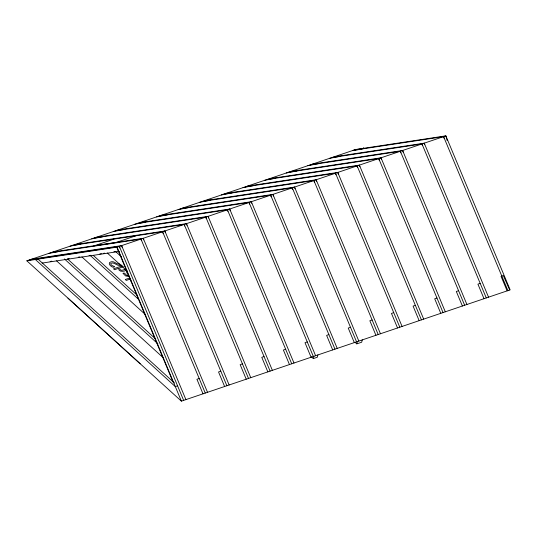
<?xml version="1.0" encoding="UTF-8"?>
<svg xmlns="http://www.w3.org/2000/svg" width="537" height="537" viewBox="0 0 537 537"><rect width="100%" height="100%" fill="white"/><g stroke="black" fill="none" stroke-linecap="round" stroke-linejoin="round"><path stroke-width="0.81" d="M317.904 354.856L317.307 357.239L313.306 358.595L313.91 356.206M352.601 150.541L361.126 149.252L363.388 148.481L363.515 147.682M362.294 339.827L361.69 342.217L356.81 343.868L357.407 341.478M127.309 271.259L126.745 272.715L128.786 275.327C125.96 277.079 125.249 271.675 122.96 273.252L125.564 275.911L128.826 276.495M509.653 289.946L503.323 275.555L501.055 276.32L507.129 290.873M121.228 264.895C117.482 267.325 114.462 261.398 110.911 263.318L110.709 263.808C110.414 266.224 117.509 266.399 113.173 267.298C110.649 266.896 106.897 262.58 111.159 261.774C114.421 260.821 116.63 264.842 119.778 264.076M26.85 260.814L355.615 149.521L445.858 135.854L510.15 289.852L181.385 401.146L26.85 260.814L117.093 247.148L445.858 135.854L447.214 140.654M59.258 251.437L48.464 253.498M80.872 244.12L70.085 246.174M102.486 236.804L91.699 238.858M124.101 229.487L113.314 231.541M145.722 222.17L134.928 224.224M167.336 214.854L156.549 216.908M188.95 207.53L178.163 209.591M210.571 200.214L199.777 202.274M232.185 192.897L221.392 194.958M253.8 185.58L243.013 187.641M275.414 178.264L264.627 180.318M297.035 170.947L286.241 173.001M318.649 163.631L307.855 165.685M340.263 156.314L329.476 158.368M113.951 239.126L93.975 245.886L115.791 242.583L135.767 235.824M122.456 265.775L113.495 268.809L114.495 269.715L118.549 268.346C118.496 272.286 124.067 271.688 126.376 270.259M123.443 266.688L119.691 267.956L119.764 268.896A2.893 1.698 8.8 0 0 120.63 269.977L121.792 270.333L125.309 269.379M129.746 277.985L125.269 279.502L126.269 280.408L130.316 279.032L130.605 280.596L131.464 281.408M177.572 385.828L175.31 386.593L35.375 259.519L37.637 258.753L174.478 383.015M199.187 378.511L196.925 379.276L202.999 393.829M220.801 371.195L218.539 371.96L224.614 386.506M242.422 363.878L240.16 364.643L246.228 379.189M264.036 356.561L261.774 357.327L267.849 371.873M285.65 349.238L283.388 350.01L289.463 364.556M307.271 341.921L305.003 342.687L311.077 357.239M328.886 334.605L326.624 335.37L332.692 349.923M350.5 327.288L348.238 328.053L354.313 342.606M372.114 319.971L369.852 320.737L375.927 335.289M393.735 312.655L391.466 313.42L397.541 327.973M415.349 305.338L413.087 306.103L419.155 320.649M436.964 298.022L434.702 298.787L440.776 313.333M458.578 290.705L456.316 291.47L462.391 306.016M480.199 283.382L477.93 284.154L484.005 298.7M354.863 149.776L363.388 148.481M353.353 150.286L443.596 136.626L507.888 290.618M334.001 156.838L424.243 143.171L488.536 297.169M331.738 157.603L421.981 143.943L486.274 297.934M312.386 164.154L402.629 150.494L466.915 304.486M310.124 164.919L400.367 151.259L464.653 305.251M290.772 171.471L381.015 157.811L445.301 311.802M288.503 172.236L378.746 158.576L443.038 312.568M269.151 178.787L359.394 165.127L423.686 319.119M266.889 179.553L357.132 165.893L421.424 319.884M247.537 186.104L337.78 172.444L402.072 326.436M245.275 186.869L335.518 173.209L399.803 327.201M225.923 193.421L316.165 179.761L380.451 333.752M223.66 194.193L313.903 180.526L378.189 334.517M204.308 200.737L294.551 187.077L358.837 341.069M202.04 201.509L292.282 187.843L356.575 341.841M182.687 208.061L272.93 194.394L337.223 348.392M180.425 208.826L270.668 195.159L334.96 349.157M161.073 215.377L251.316 201.711L315.608 355.709M158.811 216.143L249.054 202.483L313.339 356.474M139.459 222.694L229.702 209.027L293.987 363.025M137.197 223.459L227.44 209.799L291.725 363.791M117.845 230.011L208.088 216.351L272.373 370.342M115.576 230.776L205.819 217.116L270.111 371.107M96.224 237.327L186.467 223.667L250.759 377.659M93.962 238.092L184.204 224.432L248.497 378.424M74.609 244.644L164.852 230.984L229.145 384.975M72.347 245.409L162.59 231.749L226.876 385.741M52.995 251.96L143.238 238.3L207.524 392.292M50.726 252.726L140.976 239.066L205.262 393.057M31.374 259.277L121.624 245.617L185.909 399.609M29.112 260.042L119.355 246.382L183.647 400.374M50.163 261.438L51.821 261.19M67.541 258.807L69.192 258.559M78.295 257.183L79.953 256.928M89.055 255.552L90.706 255.303M99.808 253.92L101.466 253.672M103.117 253.424L104.775 253.169M113.871 251.793L115.529 251.544M42.108 263.083L119.06 251.43M354.95 342.183L356.81 343.868M311.447 356.904L313.306 358.595M117.965 250.86L119.207 251.981M115.703 251.625L121.275 256.686M107.212 252.947L127.074 270.984M93.257 255.364L137.217 295.29M90.37 255.572L138.667 299.424M81.872 256.887L145.178 314.373M67.924 259.311L155.227 338.592M64.42 258.948L157.918 343.855M56.533 260.821L163.282 357.756M67.977 298.163L140.217 363.804M117.093 247.148L181.385 401.146M117.032 247.846L173.122 382.19M443.596 136.626L444.045 138.224M424.243 143.171L424.693 144.775M421.981 143.943L422.431 145.54M402.629 150.494L403.079 152.092M400.367 151.259L400.817 152.857M381.015 157.811L381.465 159.408M378.746 158.576L379.203 160.174M359.394 165.127L359.85 166.725M357.132 165.893L357.582 167.49M337.78 172.444L338.229 174.042M335.518 173.209L335.967 174.807M316.165 179.761L316.615 181.358M313.903 180.526L314.353 182.13M294.551 187.077L295.001 188.675M292.282 187.843L292.739 189.447M272.93 194.394L273.387 195.998M270.668 195.159L271.118 196.764M251.316 201.711L251.766 203.315M249.054 202.483L249.504 204.08M229.702 209.027L230.151 210.632M227.44 209.799L227.889 211.397M208.088 216.351L208.537 217.948M205.819 217.116L206.275 218.713M186.467 223.667L186.923 225.265M184.204 224.432L184.654 226.03M164.852 230.984L165.302 232.581M162.59 231.749L163.04 233.347M143.238 238.3L143.688 239.898M140.976 239.066L141.426 240.663M121.624 245.617L122.074 247.215M119.355 246.382L119.811 247.98"/></g></svg>
